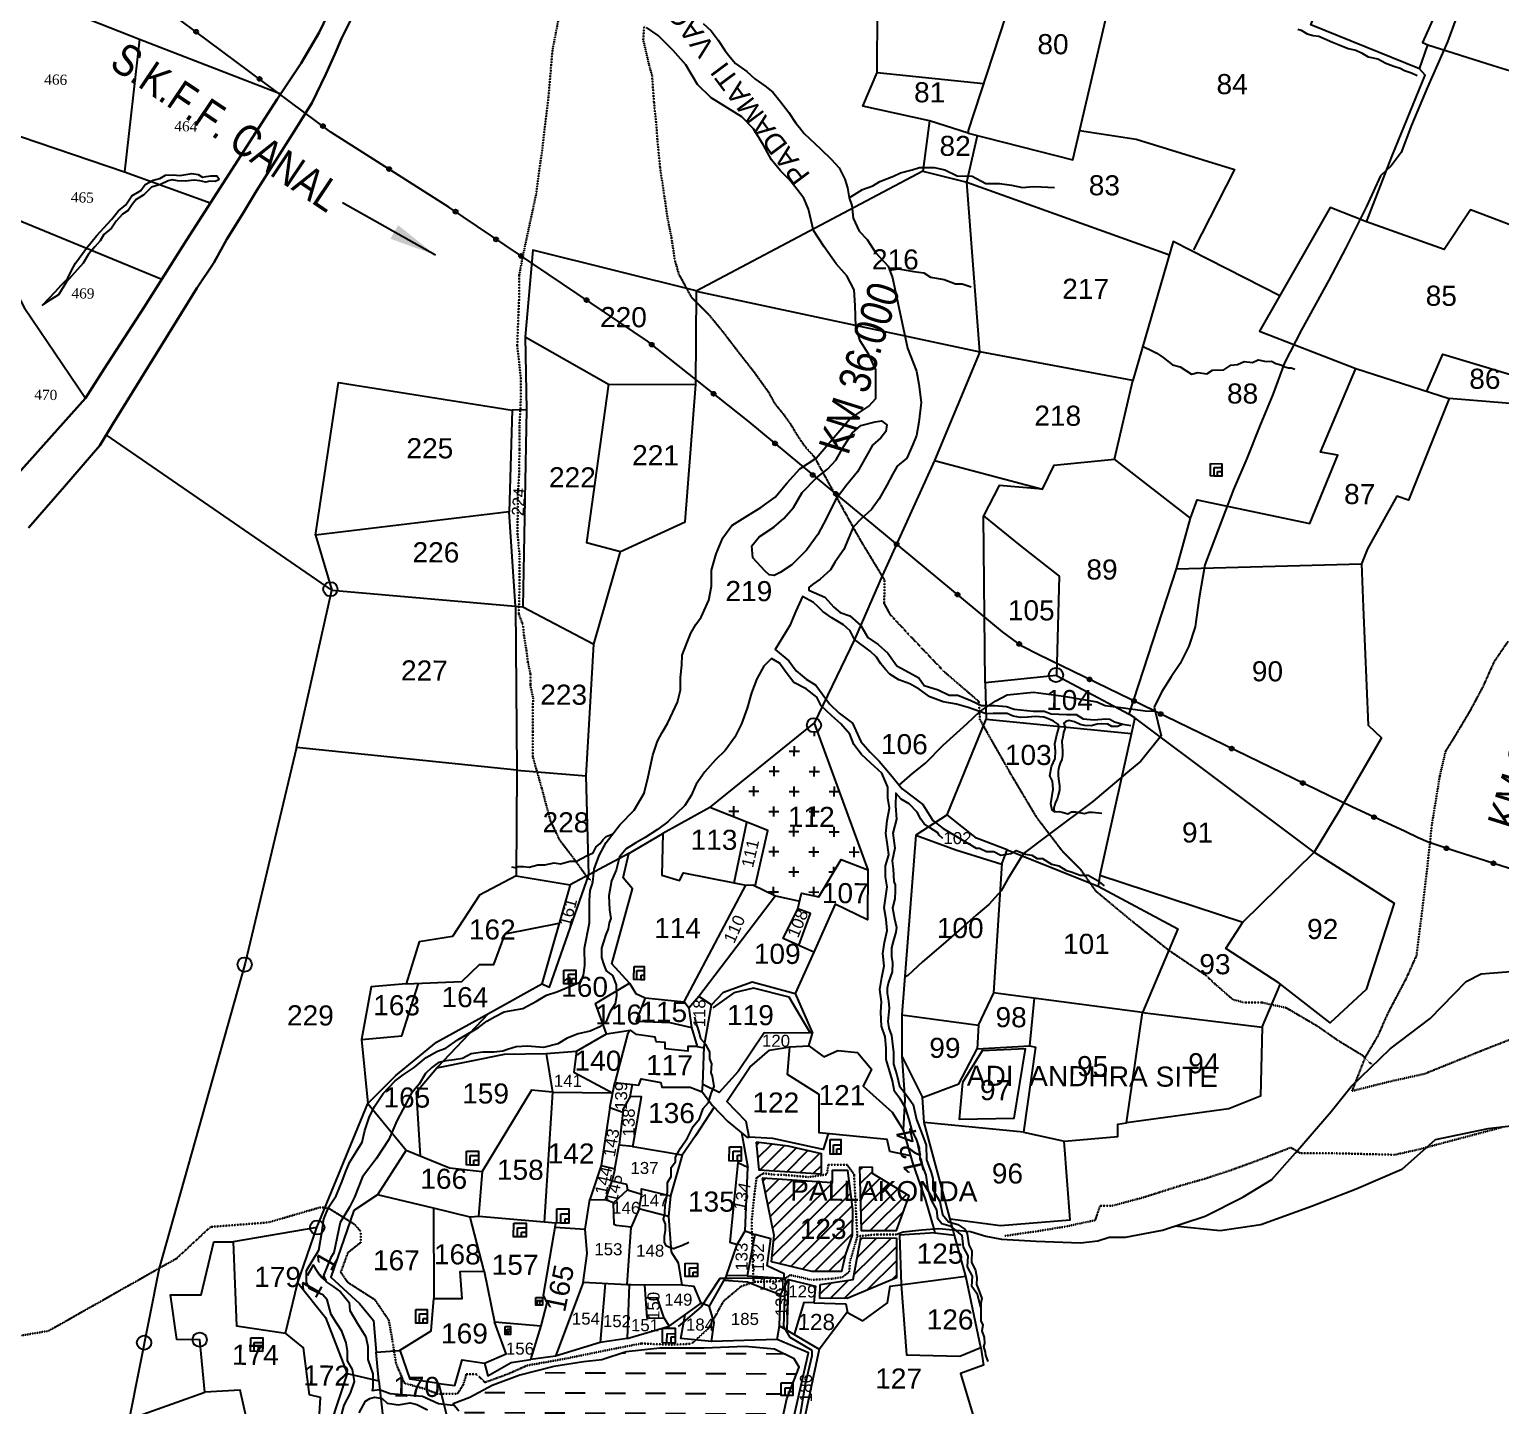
# Model space of a CAD drawing. Header units: inches. Extents: x 304037 to 460575, y 1453943 to 1639883.
# Drawn here: x 336869 to 338731, y 1595511 to 1597253 of the extents above; entities that cross this region are included whole.
import ezdxf

# ---------------------------------------------------------------- set-up
doc = ezdxf.new("R2010")
doc.units = ezdxf.units.IN
doc.header["$MEASUREMENT"] = 0
doc.header["$PDMODE"] = 33
doc.header["$PDSIZE"] = 5
for name, pattern in [('ACAD_ISO02W100', [15, 12, -3]), ('ACAD_ISO07W100', [3, 0, -3]), ('BORDER', [1.75, 0.5, -0.25, 0.5, -0.25, 0, -0.25])]:
    doc.linetypes.add(name, pattern=pattern)
for name, color, linetype in [('cahnige', 6, 'Continuous'), ('CARTTRACK', 30, 'ACAD_ISO02W100'), ('NALA', 4, 'Continuous'), ('ROUND WELL', 5, 'Continuous'), ('SQUAREWELL', 5, 'Continuous'), ('SURVEY_BND', 7, 'Continuous'), ('SURVEY_NO', 7, 'Continuous'), ('TITLEBLOCK', 7, 'Continuous'), ('VILLAGE_AREA', 1, 'Continuous'), ('WATER_BODY', 4, 'Continuous'), ('zz', 7, 'Continuous')]:
    doc.layers.add(name, color=color, linetype=linetype)
doc.layers.add('FOOTPATH', color=150, linetype='ACAD_ISO07W100', lineweight=30)
doc.layers.add('VILL_BOUNDARY', color=6, linetype='BORDER', lineweight=30)
doc.styles.add('ARIALN', font='ARIALN.TTF')
doc.styles.get("Standard").update_dxf_attribs({"font": 'arial.ttf'})
doc.dimstyles.get("Standard").update_dxf_attribs({"dimtxt": 0.18, "dimasz": 0.18, "dimexe": 0.18, "dimexo": 0.0625, "dimgap": 0.09, "dimtad": 0, "dimtih": 1, "dimtoh": 1, "dimdec": 4, "dimzin": 0, "dimdsep": 46, "dimtxsty": 'Standard', "dimcen": 0.09, "dimadec": 0, "dimazin": 0, "dimtfac": 1, "dimtdec": 4, "dimtofl": 0, "dimtmove": 0, "dimatfit": 3, "dimfxl": 0, "dimtolj": 1, "dimtzin": 0, "dimarcsym": 0})
pattern_1 = [(225, (-518.8271, -187.884), (0.8838835, -0.8838835), [])]

# ---------------------------------------------------------------- blocks, each defined once
blk = doc.blocks.new('PALLAKONDA')
at = {"layer": 'SURVEY_NO', "linetype": 'ByBlock'}
h = blk.add_hatch(dxfattribs=at)
h.set_pattern_fill('CROSS', color=256, scale=10, style=0)
h.set_pattern_definition([(0, (-518.827, -187.884), (2.5, 2.5), [1.25, -3.75]), (90, (-518.202, -188.509), (-2.5, 2.5), [1.25, -3.75])])
h.paths.add_polyline_path([(61.9, 62.01, -0.408533), (60.7, 62.36), (48.57, 52.48), (55.81, 49.67), (54.27, 42.74), (56.79, 41.54), (59.82, 40.91), (60.03, 41.9), (62.2, 41.43), (64.96, 46.09), (68.26, 44.84)])
at = {"layer": 'VILLAGE_AREA'}
h = blk.add_hatch(dxfattribs=at)
h.set_pattern_fill('ANSI31', color=256, scale=10, angle=180, style=0)
h.set_pattern_definition(pattern_1)
h.paths.add_polyline_path([(62.68, 6.99), (62.68, 9.48), (58.54, 10.42), (54.55, 10.89), (54.9, 7.43)])
h = blk.add_hatch(dxfattribs=at)
h.set_pattern_fill('ANSI31', color=256, scale=10, angle=180, style=0)
h.set_pattern_definition(pattern_1)
h.paths.add_polyline_path([(67.68, -0.02), (72.08, -0.02), (73.62, 4.32), (69.05, 7.04), (69.05, 7.79), (67.42, 7.82)])
h.paths.add_polyline_path([(58.49, 3.28), (72.27, 3.28), (72.27, 5.28), (58.49, 5.28)], flags=9)
h = blk.add_hatch(dxfattribs=at)
h.set_pattern_fill('ANSI31', color=256, scale=10, angle=180, style=0)
h.set_pattern_definition(pattern_1)
h.paths.add_polyline_path([(56.81, -0.68), (56.49, -3.96), (61.51, -5.12), (65.06, -5.12), (66.61, -0.63), (66.61, 2.57), (66.19, 5.76), (55.32, 6.4)])
h.paths.add_polyline_path([(58.18, 2.95), (84.68, 2.95), (84.68, 6.78), (58.18, 6.78)], flags=9)
h.paths.add_polyline_path([(59.4, -1.79), (66.2, -1.79), (66.2, 2.02), (59.4, 2.02)], flags=24)
h.paths.add_polyline_path([(53.52, 1.8), (54.36, 5.8), (52.13, 6.27), (51.28, 2.27)], flags=9)
h = blk.add_hatch(dxfattribs=at)
h.set_pattern_fill('ANSI31', color=256, scale=10, angle=180, style=0)
h.set_pattern_definition(pattern_1)
h.paths.add_polyline_path([(66.71, -6.12), (62.59, -6.8), (62.58, -8.5), (65.98, -8.5), (72.1, -5.89), (72.05, -0.96), (67.62, -0.96)])
at = {"layer": 'WATER_BODY'}
h = blk.add_hatch(dxfattribs=at)
h.set_pattern_fill('DASH', color=256, scale=20, angle=180, style=0)
h.set_pattern_definition([(180, (-518.827, -187.884), (-2.5, -2.5), [2.5, -2.5])])
h.paths.add_polyline_path([(39.37, -37.32), (40.82, -40.26), (42.81, -42.51), (44.56, -44.49), (46.32, -46.22), (48.27, -47.76), (50.5, -48.74), (50.89, -48.74), (52.25, -46.44), (52.6, -45.04), (53.19, -43.96), (53.98, -42.44), (55.44, -40.11), (56.6, -38.11), (56.94, -35.89), (57.47, -34.48), (58, -32.6), (57.91, -30.15), (57.37, -26.3), (58.31, -22.02), (58.31, -20.61), (57.83, -20.61), (57.83, -19.03), (59.3, -19.03), (60.06, -17.07), (59.42, -16.06), (56.94, -14.87), (53.33, -14.53), (48.2, -14.76), (42.7, -14.78), (38.52, -15.26), (35.47, -16.3), (33.22, -16.56), (29.51, -17.15), (25.28, -18.23), (21.86, -19.55), (17.22, -22.08), (17.71, -22.7), (20.27, -23.6), (23.26, -24.4), (23.26, -26.69), (23.32, -27.21), (23.09, -27.98), (22.29, -29.39), (22.28, -29.84), (22.43, -30.35), (22.47, -30.37), (25.8, -28.74), (27.96, -27.99), (30.38, -27.54), (31.61, -28.88), (33.64, -30.82), (34.53, -31.64), (36.25, -33.06), (38.41, -36.07)])
at = {"layer": 'CARTTRACK'}
for points in [[(141.99, 154.05), (139.86, 148.18), (137.41, 142.53), (135.44, 137.82), (134.18, 134.38), (132.94, 132.75), (131.62, 131.48), (129.9, 127.66), (127.34, 122.5), (125.24, 118.48), (121.87, 112.27), (119.8, 108.16), (118.37, 104.22), (116.75, 100.3), (115.16, 96.25), (113.55, 92.39), (111.57, 87.14), (110.02, 82.98), (109.31, 78.86), (108.83, 75.26), (108.06, 72.86), (106.99, 70.68), (105.91, 69.03), (104.68, 67.12), (103.81, 65.26), (104.68, 61.67), (102.16, 58.51), (100.51, 57.13), (96.23, 53.49), (90.83, 49.4), (87.62, 46.97), (85.68, 43.8), (84.88, 42.32), (83.35, 40.61), (81.77, 39.25), (80.28, 37.91), (77.71, 35.63), (75.12, 33.42), (73.31, 31.73), (72.92, 31.51)], [(72, -0.51), (72.9, -0.16), (75.22, 0.1), (77.33, 0.25), (81.27, -0.09), (83.18, -0.65), (85.14, -1.05), (89.43, -1.26), (94.98, -1.43), (97.12, -1.19), (98.53, -0.72), (100.54, -0.72), (105.17, 0.18), (110.47, 1.96), (115.14, 4.36), (118.71, 6.55), (121.66, 9.89), (126.07, 15.07), (128.54, 18.17), (133.36, 22.9), (138.31, 26.69), (142.78, 31.32), (144.64, 32.28), (149.37, 32.69)], [(72.12, 55.39), (73.78, 56.83), (75.39, 58.14), (77.57, 60.39), (80.54, 63.12), (82.13, 64.58), (84.1, 65.95), (85.49, 66.68), (88.79, 67.02), (92.52, 66.57), (96.64, 65.87), (97.7, 65.41), (99.99, 65.14), (102.69, 64.79), (103.94, 64.73)], [(175.28, 38.57), (176.51, 33.83), (177.68, 28.25), (178.54, 23.93), (174.7, 21.85), (170.06, 19.66), (164.63, 17.04), (158.41, 14.65), (152.25, 13.78), (145.57, 12.99), (139.02, 11.58), (134.89, 7.9), (129.23, 5.41), (123.66, 3.24), (117.37, 0.91), (112.34, 0.14), (106.64, 0.68)], [(60.13, -23.72), (60.84, -19.16), (61.65, -15.62), (61.65, -14.98), (58.9, -13.39), (58.11, -12.02), (58.29, -6), (51.63, -6.08), (50.13, -6.08), (47.83, -9.62), (44.98, -12.1)]]:
    blk.add_lwpolyline(points, dxfattribs=at)
at = {"layer": 'FOOTPATH', "ltscale": 0.0003}
for points in [[(150.95, 25.16), (145.35, 22.96), (137.66, 19.8), (133.37, 18.83), (128.65, 17.62), (130.24, 21.76), (131.84, 24.51), (133.08, 27.36), (135.3, 31.62), (136.6, 34.55), (137.1, 38.82), (137.79, 44.75), (138.42, 50.83), (139.37, 56.86), (140.08, 59.95), (141.15, 61.68), (143.04, 64.88), (144.7, 68.01), (146.07, 71.13), (147.81, 73.69)], [(29.6, 152.19), (28.54, 146.59), (28.08, 140.88), (27.34, 134.36), (26.57, 128.58), (24.95, 120.81), (24.54, 118.58), (24.54, 115.71), (24.34, 109.87), (24.81, 105.77), (24.81, 103.02), (24.67, 99.87), (24.67, 97.01), (24.67, 94.14), (24.5, 91.04), (24.5, 86.4), (24.77, 83.55), (24.77, 79.6), (24.69, 76.46), (25.21, 75.11), (25.37, 73.68), (25.66, 71.97), (25.85, 70.48), (26.18, 69.01), (26.18, 67.64), (26.52, 66.01), (26.52, 64.85), (26.52, 61.76), (26.52, 58.73), (27.67, 54.77), (28.77, 50.72), (29.91, 48.36), (31.6, 46.18), (33.28, 43.86), (34.06, 43.07)], [(131.04, 20.96), (129.95, 22.04), (126.92, 23.86), (124.34, 25.64), (120.42, 27.92), (117.39, 28.57), (115.16, 28.57), (113.79, 28.91), (111.55, 30.83), (110.37, 31.93), (105.79, 34.99), (101.1, 38.67), (96.64, 42.34), (94.74, 45.01), (92.42, 47.33), (89.24, 51.46), (85.91, 56.99), (82.13, 63.58), (81.99, 65.84), (77.65, 69.53), (73.24, 74.12), (70.91, 76.59), (70.16, 77.96), (70.16, 80.93), (67.24, 85.69), (66.24, 87.45), (61.49, 95.95), (61.32, 96.22), (60.22, 97.43), (59.32, 98.71), (58.42, 100.2), (57.49, 101.48), (56.43, 102.76), (55.68, 104.13), (53.76, 106.77), (51.87, 109.15), (49.89, 111.72), (48.18, 113.78), (45.98, 115.95), (45.15, 117.47), (44.41, 118.81), (43.89, 120.55), (43.46, 123.37), (43.01, 125.5), (42.52, 128.69), (42, 132.08), (41.65, 135.5), (41.51, 137.38), (41.2, 140.22), (40.95, 143.49), (40.54, 144.95), (39.83, 147.93), (39.93, 149.71)], [(147.44, 13.23), (136.71, 10.32), (133.95, 9.71), (126.51, 9.86), (122.24, 9.86), (121.06, 10.55), (117.06, 8.96), (113.67, 7.71), (110.39, 6.61), (107.34, 5.73), (102.79, 4.26), (98.79, 3.17), (97.37, 3.17), (96.77, 1.38), (95.35, 1.08), (93.16, 0.59), (89.42, -0.04), (85.53, -0.62)], [(67.19, -0.76), (66.75, 6.94), (65.89, 8.11), (63.54, 8.11), (63.36, 6.91), (61.07, 6.58), (58.08, 6.83), (57.01, 6.83), (55.48, 7.02), (54.64, 6.47), (54.36, 4.38), (54.04, 1.05), (54.3, -6.51)], [(-45.04, -15.04), (-33.36, -13.03), (-17.47, -3.93), (-13.27, 0.01), (-6.08, 0.6), (0.37, 2.51), (1.38, 2.42), (4.65, 0.41), (5.42, -0.48), (5.42, -1.83), (3.84, -3.11), (2.96, -5.55), (3.81, -6.79), (5.02, -7.56), (7.23, -8.96), (8.97, -11.5), (9.49, -14.39), (9.88, -16.85), (10.94, -19.31), (13.62, -20.05), (15.04, -20.61), (17.54, -20.61), (18.27, -19.46), (18.64, -18.16), (19.91, -18.16), (20.97, -19.16), (23.73, -18.14), (26.22, -17.03), (30.87, -16.18), (36.43, -15.02), (40.41, -14.23), (44.16, -14.37), (46.64, -14.23), (48.72, -12.33), (50.59, -8.91), (52.78, -7.06), (54.41, -6.51), (57.71, -6.39), (58.87, -5.62), (61.55, -6.21), (64.17, -6.05), (65.35, -5.86), (66.21, -5.19), (66.3, -3.89), (66.87, -1.94), (67.19, -0.76), (69.7, -0.51), (72, -0.51), (72, -0.51)]]:
    blk.add_lwpolyline(points, dxfattribs=at)
at = {"layer": 'NALA'}
for points in [[(47.26, 150.02), (48.27, 149.1), (49.16, 147.94), (50.04, 146.62), (50.67, 145.83), (51.33, 145.06), (52.74, 144.09), (53.75, 143.16), (54.96, 142.31), (55.99, 141.51), (56.85, 140.46), (57.99, 138.99), (58.87, 137.68), (59.33, 137.13), (59.91, 136.39), (61.94, 134.5), (63.27, 133.2), (64.27, 132.13), (64.98, 130.75), (65.32, 129.67), (65.53, 128.42), (65.87, 127.46), (66.07, 125.9), (66.81, 124.28), (67.82, 123.23), (68.84, 121.62), (70.45, 119.93), (70.99, 118.49), (72.91, 109.74), (74.03, 106.89), (74.33, 105.28), (74.62, 103), (74.35, 100.56), (74.08, 98.9), (73.61, 97.76), (72.87, 96.09), (71.68, 95.09), (71.09, 94.01), (70.39, 92.69), (69.45, 90.98), (68.53, 89.66), (67.23, 88.49), (66.24, 87.45), (65.64, 85.95), (65.08, 84.67), (64.04, 83.13), (63.44, 82.14), (62.16, 80.95), (61.23, 80.3), (60.78, 79.91), (60.78, 79.58), (62.76, 78.71), (63.88, 77.47), (64.69, 76.82), (65.86, 76.41), (67.26, 75.23), (68.12, 73.74), (69.43, 72.88), (70.61, 71.82), (71.74, 70.21), (73.3, 69.4), (74.5, 68.76), (75.19, 67.81), (76.92, 67.25), (78.28, 66.61), (79.37, 66.61), (80.98, 65.97), (82.31, 65.36), (83.94, 65.36), (85.44, 65.25), (86.37, 64.91), (88.74, 64.67), (90.11, 64.67), (91, 64.36), (92.88, 64.27), (94.08, 64.27), (94.99, 63.77), (96.35, 63.62), (97.73, 63.77), (98.27, 63.72), (98.88, 63.4), (99.62, 63.21), (99.92, 63.11), (100.89, 62.94)], [(3.04, -23.63), (3.46, -22.08), (4.26, -20.59), (4.75, -19.15), (4.49, -17.66), (3.84, -16.57), (3.83, -15.34), (3.67, -14.33), (3.14, -12.87), (2.48, -11.94), (1.79, -10.8), (1.58, -10.07), (1.3, -8.99), (0.73, -8.38), (-0.12, -8.02), (-0.9, -7.64), (-1.3, -6.86), (-1.3, -5.82), (-1.3, -5.35), (0.21, -2.81), (0.59, -0.67), (0.82, 1.07), (1.43, 2.56), (2.35, 3.97), (3.08, 5.76), (3.47, 6.91), (3.96, 8.09), (4.81, 9.44), (5.54, 10.66), (5.86, 12.1), (6.4, 13.7), (7.07, 15.09), (8.12, 16.72), (9.62, 18.29), (10.61, 19.05), (11.97, 19.97), (13.43, 21.22), (14.84, 22), (15.91, 22.41), (17.43, 23.48), (19.1, 24.46), (19.92, 24.98), (20.96, 25.78), (22.02, 26.35), (23.13, 26.94), (24.05, 27.1), (25.46, 27.37), (27.14, 28.3), (28.4, 29.04), (29.65, 29.47), (32.65, 30.73), (32.98, 31.55), (33.11, 32.75), (33.06, 34.93), (33.67, 38.08), (33.68, 40.84), (33.75, 42.1), (34.06, 43.07), (34.23, 44.74), (34.85, 46.47), (35.72, 48.08), (37.38, 50.26), (39.18, 52.13), (40.4, 54.24), (40.9, 56.25), (41.45, 58.95), (42.05, 60.71), (42.61, 61.81), (43.27, 62.92), (43.92, 64.32), (44.5, 65.56), (44.87, 67.06), (44.87, 68.66), (45.03, 70.18), (45.03, 71.43), (45.63, 72.94), (46.13, 74.18), (46.71, 75.24), (47.38, 76.16), (48.33, 78.28), (48.66, 80.03), (48.66, 82.02), (49.21, 84.04), (50.04, 86.05), (51.15, 87.59), (53.12, 88.86), (54.76, 89.85), (56.51, 91.14), (58.02, 92.92), (59.58, 94.67), (61.6, 96.02), (65.74, 100.93), (68.13, 102.52), (68.97, 103.47), (68.97, 107.05), (68.08, 108.93), (67.01, 110.64), (66.43, 112.43), (66.36, 115.05), (66.21, 116.97), (65.3, 118.73), (63.98, 120.2), (62.47, 122.29), (61.11, 124.35), (60.47, 127), (59.92, 128.35), (59.07, 129.44), (58.16, 130.57), (57, 131.72), (55.85, 133.11), (54.87, 134.92), (53.6, 136.93), (52.12, 138.45), (48.31, 140.78), (46.62, 142.42), (45.14, 144.86), (43.56, 146.66), (41.7, 148.49), (40.24, 149.47)], [(121.23, 149.66), (121.66, 149.57), (122.42, 149.11), (123.16, 148.89), (123.85, 148.83), (124.53, 148.54), (125.59, 148.08), (126.42, 147.75), (127.54, 147.31), (128.47, 147.1), (129.18, 146.76), (130, 146.3), (131.22, 146.05), (132.2, 145.5), (133.2, 145.15), (133.99, 144.91), (134.54, 144.59), (135.41, 144.32), (136.12, 143.98)], [(65.53, 128.42), (67.2, 129.48), (68.48, 129.94), (69.35, 130.46), (71.05, 131.15), (71.9, 131.58), (73.37, 131.96), (74.27, 132.25), (76.1, 132.25), (77.42, 131.97), (78.96, 131.21), (80.81, 131.21), (82.53, 130.3), (84.23, 130.3), (85.72, 130.09), (87.11, 129.81), (88.44, 129.93), (89.43, 129.91), (91.07, 129.83)], [(70.64, 119.43), (71.74, 119.61), (73.62, 119.3), (74.88, 119.15), (75.71, 118.6), (77.41, 118.31), (78.82, 117.79), (79.63, 117.79), (80.79, 117.42)], [(102.27, 110.07), (103.25, 109.61), (103.9, 109.28), (104.7, 108.74), (105.85, 107.84), (106.84, 107.61), (108.22, 106.7), (109.02, 106.89), (110.13, 106.76), (110.84, 107.2), (112.27, 107.25), (113.12, 107.82), (113.93, 107.91), (114.77, 108.31), (115.8, 108.18), (116.51, 108.54), (117.51, 108.32), (118.16, 108.36), (118.72, 108.06), (119.34, 107.92), (119.86, 107.67), (120.3, 107.53), (120.63, 107.53), (121.07, 107.4)], [(53.76, 83.59), (53.63, 85.05), (54.56, 86.2), (56.37, 87.39), (57.6, 88.48), (58.8, 89.85), (59.88, 91.75), (61.68, 93.63), (63, 94.66), (64.09, 95.84), (65.04, 97.52), (66.12, 99.2), (67.14, 100.11), (68.9, 100.57), (69.7, 100.72), (70.36, 100.21), (70.23, 99.37), (69.61, 98.57), (68.59, 97.65), (67.82, 96.25), (66.76, 94.33), (65.43, 92.7), (64.04, 90.83), (62.91, 88.56), (61.87, 86.53), (60.45, 84.58), (58.64, 82.71), (57.17, 81.79), (56.43, 81.38), (55.82, 81.49), (55.31, 81.92), (53.76, 83.59)], [(91.5, 52.16), (91.15, 52.35), (91.01, 53.14), (91.27, 54.97), (91.21, 55.96), (90.87, 56.63), (91.07, 57.81), (91.53, 58.82), (91.53, 59.71), (91.45, 60.64), (91.69, 61.74), (91.96, 62.56), (91.89, 63.05), (91.29, 63.45), (90.65, 63.73), (90.07, 63.92), (89.01, 64.02), (88.07, 63.94), (87.17, 63.88), (86.26, 64.03), (85.5, 64.35), (84.65, 64.38), (83.79, 64.36), (82.89, 64.33), (80.64, 65.07), (79.19, 65.5), (77.56, 65.76), (75.87, 66.39), (74.54, 67.36), (73.38, 68.01), (72, 68.5), (70.88, 69.19), (70.38, 69.72), (69.78, 70.49), (69.23, 71.31), (68.43, 72.05), (66.46, 73.49), (65.92, 74.54), (65.1, 75.28), (63.64, 76.16), (62.53, 76.96), (61.9, 77.57), (61.34, 78.07), (59.98, 78.8), (59.18, 76.98), (58.41, 75.17), (56.63, 72.18), (58.31, 70.8), (59.25, 69.54), (60.47, 68.51), (61.71, 67.79), (63.39, 65.48), (64.62, 64.29), (66.29, 63.05), (67.31, 60.81), (68.5, 59.46), (69.6, 58.36), (71.05, 56.72), (72.5, 54.92), (75.08, 53.01), (76.32, 51.01), (77.63, 50.03), (81.73, 47.58), (82.14, 47.58), (83.03, 47.2), (83.95, 47.2), (84.8, 46.73), (86.06, 46.95), (86.7, 47.33), (87.9, 46.86), (88.68, 46.78), (89.33, 46.35), (89.99, 46.35), (91.13, 45.65), (92.03, 45.45), (92.91, 44.93), (93.7, 44.69), (94.7, 44.29), (95.68, 44.29), (96.86, 43.64), (97.69, 43)], [(82.6, -9.56), (82.17, -7.94), (81.45, -6.95), (81.56, -5.66), (80.9, -4.5), (81, -3.14), (80.42, -2.05), (80.22, -0.59), (78.85, 0.5), (77.71, 0.84), (77.18, 1.48), (77.06, 2.57), (76.34, 3.86), (75.98, 5.12), (75.71, 6.87), (74.95, 8.92), (74.88, 10.25), (74.49, 11.36), (73.94, 12.4), (73.56, 13.78), (73.09, 15.26), (72.44, 16.35), (71.74, 17.27), (71.46, 18.62), (71.07, 20), (70.66, 21.26), (70.66, 22.67), (70.52, 24.05), (70.06, 25.41), (69.97, 27.12), (70.07, 28.43), (69.84, 29.96), (70.07, 31.46), (70.38, 32.89), (70.21, 34.45), (70.38, 35.81), (70.7, 37.28), (70.6, 38.66), (70.34, 40.12), (70.53, 41.59), (70.71, 42.72), (70.48, 43.98), (70.48, 45.33), (70.87, 46.72), (70.71, 47.95), (70.48, 49.37), (70.63, 50.99), (70.94, 52.52), (70.72, 53.81), (70.72, 55.11), (69.94, 56.86), (68.57, 58.11), (67.4, 59.17), (66.47, 60.4), (65.96, 61.71), (64.82, 62.96), (63.7, 63.99), (62.39, 65.22), (61.82, 66.27), (60.49, 67.3), (58.94, 68.1), (58.01, 69.32), (57.16, 70.47), (56.17, 71.08), (55.23, 70.09), (54.33, 68.54), (53.7, 66.8), (53.17, 64.89), (52.47, 62.92), (51.63, 61.24), (50.45, 59.58), (49.25, 58.43), (47.95, 56.94), (46.85, 55.4), (46.26, 53.99), (45.47, 52.72), (43.37, 50.7), (42.1, 49.74), (40.54, 48.73), (39.4, 48.05), (38.22, 47.3), (37.36, 46.31), (36.98, 44.64), (36.38, 43.3), (36.07, 41.42), (36.18, 39.71), (36.33, 38.63), (36.13, 38.1), (36, 37.33), (35.74, 36.62), (35.44, 35.73), (35.2, 34.91), (35.2, 33.77), (35.51, 32.84), (35.78, 32.12), (36.57, 31.55), (37.02, 30.38), (37.1, 29.05), (36.91, 27.99), (36.25, 26.98), (35.82, 25.82), (35.13, 25.16), (33.83, 24.58), (32.36, 24.27), (30.96, 23.71), (29.84, 22.98), (28.05, 22.54), (26.05, 22.67), (24.65, 22.61), (23.58, 22.27), (23, 22.05), (21.86, 21.91), (20.48, 21.91), (19.04, 21.68), (17.99, 21.13), (16.92, 20.93), (15.94, 20.81), (14.98, 20.61), (14.18, 19.97), (13.39, 19.23), (12.58, 17.89), (11.63, 16.76), (9.83, 13.32), (8.86, 11.01), (7.3, 8.56), (5.6, 6.33), (4.61, 3.79), (3.99, 2.57), (2.85, 0.62), (2.07, -3.12), (1.7, -3.74), (0.81, -5.96), (1.14, -6.75), (2.03, -7.31), (2.92, -7.98), (4.01, -9.31), (4.11, -10.3), (5.06, -11.92), (6.12, -13.59), (6.36, -14.78), (6.36, -16.4), (7, -18.16), (7, -19.91), (6.94, -20.23), (7.85, -20.12), (9.16, -20.59), (13.2, -20.92), (15.18, -21.84), (17.03, -22.01)], [(99.92, 63.11), (99.28, 62.82), (98.55, 62.82), (98.04, 63.12), (97.29, 63.15), (96.71, 63.09), (95.95, 62.9), (95.12, 62.91), (94.6, 63.06), (93.9, 63.38), (93.23, 63.52), (92.83, 63.42), (92.56, 63.21), (92.72, 62.63), (92.53, 62.02), (92.44, 61.47), (92.31, 60.94), (92.36, 60.29), (92.42, 59.8), (92.42, 59.17), (92.33, 58.66), (92.15, 58.23), (92, 57.84), (91.92, 57.48), (91.89, 57.21), (91.9, 56.73), (91.93, 56.28), (92.05, 55.42), (92.05, 54.88), (91.9, 54.23), (91.78, 53.76), (91.57, 53.35), (91.45, 52.94), (91.36, 52.61), (91.36, 52.41), (91.5, 52.16), (92.04, 52.21), (92.42, 52.12), (93.12, 51.93), (93.58, 52.17), (94.06, 52.19), (94.5, 52.1), (95.18, 51.98), (95.72, 52.14), (96.17, 52.14), (97.36, 52.04)], [(77.58, 48.76), (77.14, 49.18), (76.98, 49.5), (76.05, 50.06), (75.24, 50.59), (74.82, 51.18), (74.39, 52.02), (73.37, 53.07), (72.38, 53.65), (71.71, 54.37), (71.67, 52.81), (71.82, 51.16), (71.37, 49.41), (71.63, 47.56), (71.3, 45.96), (71.41, 44.96), (71.5, 43.41), (71.67, 43), (71.67, 42.23), (71.67, 41.24), (71.35, 40.12), (71.64, 38.76), (71.86, 37.69), (71.78, 37.09), (71.47, 35.94), (71.28, 35.15), (71.29, 34.05), (71.41, 33.3), (71.38, 32.16), (71.14, 31.45), (70.91, 30.88), (70.75, 30.12), (70.75, 29.5), (70.92, 28.52), (71.02, 27.64), (70.87, 25.99), (70.99, 25.17), (71.31, 24.25), (71.6, 22.11), (71.6, 20.68), (72.03, 19.34), (72.33, 17.93), (73.22, 16.84), (74.05, 15.68), (74.48, 13.79), (75.24, 11.85), (75.69, 10.62), (75.74, 8.8), (76.36, 7.21), (76.56, 6.47), (76.56, 5.11), (77.43, 3.62), (77.77, 2.02), (78.54, 1.11), (79.71, 0.78), (80.56, 0.2), (80.84, -0.37), (81.05, -1.74), (81.43, -2.52), (81.43, -3.89), (81.9, -4.93), (82.07, -5.85), (82.04, -6.7), (82.4, -7.52), (82.72, -8.42), (82.61, -8.99), (82.59, -11.22), (82.85, -11.74), (82.76, -12.43), (83.02, -13.27), (83.06, -14.02), (82.95, -14.41), (83.17, -15.08), (83.23, -15.45), (83.51, -16.26)], [(23.95, 44.99), (24.37, 44.92), (24.77, 45.02), (25.43, 45.02), (26.14, 44.95), (27.24, 45.25), (28.09, 45.25), (29.27, 45.52), (30.04, 45.38), (31.26, 45.75), (32.02, 45.75), (33.34, 46.45), (33.65, 46.55), (34.08, 46.78), (34.48, 47.54), (34.96, 47.93), (35.32, 48.46), (35.72, 48.82), (36.55, 49.17)], [(46.24, -1.65), (45.45, -2.03), (44.74, -2.26), (44.37, -2.44), (43.83, -2.25), (43.4, -2.07), (43.22, -1.63), (43.19, -0.91), (43.34, -0.1), (43.34, 0.65), (43.09, 1.27), (43.25, 1.97), (43.25, 3.04), (43.33, 3.21), (43.55, 4.61), (43.55, 5.8), (44, 6.55), (44, 7.7), (44.54, 8.4), (44.54, 8.98), (45.14, 10.08), (46, 11.4), (46.7, 12.81), (47.47, 13.76), (47.94, 15.03), (48.61, 15.79), (48.93, 16.92), (49.31, 17.79), (49.1, 19.05), (48.9, 19.48), (49, 20.59), (48.74, 21.24), (48.74, 22.11), (48.25, 23.01), (47.61, 23.71), (47.42, 24.43), (47.24, 25.12), (47.07, 25.51), (46.86, 26.38)], [(5.32, -23.02), (6.1, -21.58), (6.66, -21.24), (7.23, -21.09), (8.18, -21.23), (8.82, -21.82), (10.23, -21.99), (11.69, -21.75), (12.52, -21.95), (13.84, -22.61)]]:
    blk.add_lwpolyline(points, dxfattribs=at)
at = {"layer": 'ROUND WELL'}
for centre in [(1.25, 79.42), (91.56, 69.18), (61.48, 62.8), (-9.19, 32.67), (0, 0), (-21.46, -14.43), (-14.55, -14.03)]:
    blk.add_circle(centre, 0.888, dxfattribs=at)
at = {"layer": 'SQUAREWELL'}
for points in [[(110.67, 95.58), (112.05, 95.58), (112.05, 94.04), (110.67, 94.04)], [(111.11, 95.1), (112.05, 95.1), (112.05, 94.04), (111.11, 94.04)], [(111.53, 94.61), (112.05, 94.61), (112.05, 94.04), (111.53, 94.04)], [(30.53, 32.17), (32.01, 32.17), (32.01, 30.46), (30.53, 30.46)], [(31.12, 31.66), (32.01, 31.66), (32.01, 30.46), (31.12, 30.46)], [(31.52, 31.12), (32.01, 31.12), (32.01, 30.46), (31.52, 30.46)], [(39.25, 32.66), (40.53, 32.66), (40.53, 31.03), (39.25, 31.03)], [(39.61, 32.18), (40.53, 32.18), (40.53, 31.03), (39.61, 31.03)], [(40.13, 31.6), (40.53, 31.6), (40.53, 31.03), (40.13, 31.03)], [(63.75, 11.27), (65.08, 11.27), (65.08, 9.44), (63.75, 9.44)], [(18.52, 9.58), (20.02, 9.58), (20.02, 7.87), (18.52, 7.87)], [(51.22, 10.28), (52.7, 10.28), (52.7, 8.53), (51.22, 8.53)], [(51.7, 9.74), (52.7, 9.74), (52.7, 8.53), (51.7, 8.53)], [(52.25, 9.25), (52.7, 9.25), (52.7, 8.53), (52.25, 8.53)], [(64.17, 10.6), (65.08, 10.6), (65.08, 9.44), (64.17, 9.44)], [(64.61, 10.09), (65.08, 10.09), (65.08, 9.44), (64.61, 9.44)], [(19, 9.07), (20.02, 9.07), (20.02, 7.87), (19, 7.87)], [(19.45, 8.46), (20.02, 8.46), (20.02, 7.87), (19.45, 7.87)], [(29.81, 2.47), (31.31, 2.47), (31.31, 0.71), (29.81, 0.71)], [(30.29, 1.84), (31.31, 1.84), (31.31, 0.71), (30.29, 0.71)], [(24.44, 0.66), (25.98, 0.66), (25.98, -1.04), (24.44, -1.04)], [(24.92, 0.08), (25.98, 0.08), (25.98, -1.04), (24.92, -1.04)], [(30.85, 1.22), (31.31, 1.22), (31.31, 0.71), (30.85, 0.71)], [(25.4, -0.44), (25.98, -0.44), (25.98, -1.04), (25.4, -1.04)], [(45.79, -4.23), (47.32, -4.23), (47.32, -5.87), (45.79, -5.87)], [(46.34, -4.77), (47.32, -4.77), (47.32, -5.87), (46.34, -5.87)], [(46.8, -5.32), (47.32, -5.32), (47.32, -5.87), (46.8, -5.87)], [(27.24, -8.57), (28.06, -8.57), (28.06, -9.53), (27.24, -9.53)], [(27.39, -8.94), (28.06, -8.94), (28.06, -9.53), (27.39, -9.53)], [(27.75, -9.02), (28.06, -9.02), (28.06, -9.53), (27.75, -9.53)], [(12.31, -10.12), (13.74, -10.12), (13.74, -11.84), (12.31, -11.84)], [(12.78, -10.67), (13.74, -10.67), (13.74, -11.84), (12.78, -11.84)], [(13.25, -11.25), (13.74, -11.25), (13.74, -11.84), (13.25, -11.84)], [(23.46, -12.2), (24.11, -12.2), (24.11, -13.2), (23.46, -13.2)], [(23.69, -12.53), (24.11, -12.53), (24.11, -13.2), (23.69, -13.2)], [(43.02, -12.29), (44.59, -12.29), (44.59, -14.15), (43.02, -14.15)], [(-8.21, -13.75), (-6.71, -13.75), (-6.71, -15.44), (-8.21, -15.44)], [(-7.77, -14.35), (-6.71, -14.35), (-6.71, -15.44), (-7.77, -15.44)], [(23.8, -12.83), (24.11, -12.83), (24.11, -13.2), (23.8, -13.2)], [(43.58, -12.99), (44.59, -12.99), (44.59, -14.15), (43.58, -14.15)], [(44.11, -13.4), (44.59, -13.4), (44.59, -14.15), (44.11, -14.15)], [(-7.25, -14.87), (-6.71, -14.87), (-6.71, -15.44), (-7.25, -15.44)], [(57.83, -19.03), (59.26, -19.03), (59.26, -20.61), (57.83, -20.61)], [(58.31, -19.64), (59.26, -19.64), (59.26, -20.61), (58.31, -20.61)], [(58.78, -20.1), (59.26, -20.1), (59.26, -20.61), (58.78, -20.61)]]:
    blk.add_lwpolyline(points, close=True, dxfattribs=at)
at = {"layer": 'SURVEY_BND'}
for points in [[(68.95, 144.03), (68.95, 152), (59.91, 155.34), (60.84, 171.54)], [(136.41, 144.82), (122.85, 150.24), (130.91, 170.7), (146.53, 163.6)], [(87.94, 160.63), (80.3, 136.87), (80.3, 136.54), (93.33, 133.28), (98.84, 157.28)], [(155.72, 118.15), (157.13, 122.04), (150.94, 124.29), (142.83, 127.29), (139.6, 122.37), (129.92, 125.75), (133.05, 134), (137.1, 144.05), (136.41, 144.82), (137.44, 147.8), (145.59, 145.26), (149.9, 143.97), (152.8, 153.42), (140.74, 157.11), (136.76, 148.1), (137.44, 147.8)], [(149.92, 103.08), (140.32, 103.84), (135.29, 91.14), (133.84, 91.63), (130.25, 85.07), (129.48, 83.19), (129.72, 77.83), (130.43, 63.12), (132.08, 61.56), (126.85, 52.37), (123.8, 47.29), (133.76, 41), (130.34, 30.27), (125.89, 26.1), (119.53, 31), (112.85, 35.27), (114.94, 38.55), (123.8, 47.29)], [(75.49, 138.05), (67.17, 139.85), (68.95, 144.03), (82.19, 142.73)], [(80.3, 136.54), (75.49, 138.05), (74.7, 131.77), (80.18, 130.45)], [(80.18, 130.45), (81.45, 136.25)], [(94.17, 136.92), (101.21, 135.89), (113.47, 132.19), (108.39, 122.17)], [(74.7, 131.77), (46.55, 116.71), (81.87, 109.35)], [(119.17, 116.51), (105.89, 123.18), (100.94, 105.87), (81.87, 109.35), (80.18, 130.45), (105.42, 121.53)], [(129.92, 125.75), (125.37, 127.52), (116.68, 112.1), (128.69, 107.51)], [(46.72, 116.71), (26.22, 121.73), (25.33, 110.95), (35.72, 105.09), (46.59, 105.09), (46.59, 116.64)], [(25.33, 110.95), (25.55, 101.84), (25.18, 77.35), (34.06, 72.74), (37.32, 84.3), (45.32, 88), (46.59, 105.09)], [(81.87, 109.35), (76.31, 95.81), (89.78, 92.29), (91.21, 95.29), (98.71, 96.06), (100.94, 105.87)], [(137.51, 104.73), (139.48, 109.32), (151.66, 105.74)], [(106.49, 82.47), (108.21, 88.79), (109.02, 91.05), (123.04, 88.19), (126.48, 96.71), (124.33, 97.07), (128.69, 107.51), (140.32, 103.84)], [(25.55, 101.84), (23.76, 101.78), (23.43, 89.17), (-0.63, 86.14), (2.14, 105.14), (23.76, 101.78)], [(35.72, 105.09), (33.08, 85.4), (37.32, 84.3)], [(1.42, 79.28), (-26.74, 98.47)], [(76.31, 95.81), (69.86, 81.42), (66.46, 73.49), (61.52, 63.03), (68.26, 44.84), (68.26, 38.61), (64.23, 40.55), (61.61, 34.55), (59.72, 35.38), (61.17, 39.37), (59.61, 39.93), (60.03, 41.9), (62.2, 41.43), (64.96, 46.09), (68.26, 44.84)], [(108.21, 88.79), (98.71, 96.06)], [(89.78, 92.29), (84.38, 92.72), (82.45, 88.95), (87.08, 85.24), (91.89, 81.48), (91.63, 69.14), (100.68, 64.36)], [(24.27, 77.42), (23.43, 89.17)], [(91.63, 69.14), (82.76, 68.17), (82.45, 88.95)], [(-0.63, 86.14), (1.42, 79.28), (25.18, 77.35)], [(123.8, 47.29), (101.4, 63.92), (100.68, 64.36), (106.49, 82.47), (129.48, 83.19)], [(24.55, 57.02), (-2.88, 59.69), (1.42, 79.28)], [(24.27, 77.42), (24.55, 57.02), (33.16, 56.34), (34.06, 72.74)], [(82.76, 68.17), (82.91, 63.65)], [(48.57, 52.48), (61.52, 63.03)], [(78.1, 51.72), (82.91, 63.65), (100.97, 61.95)], [(101.4, 63.92), (97.15, 44.32), (114.94, 38.55)], [(-2.88, 59.69), (-9.14, 32.86), (-19.62, -5.17), (-23.26, -23.94), (-13.89, -20.54), (-14.55, -14.03), (-17.4, -14.03), (-18.19, -8.45), (-14.4, -8.45), (-12.87, -1.84), (-10.43, -1.84), (-9.97, -12.29), (-3.9, -13.18), (-2.4, -6.97), (-0.06, -0.01), (-10.43, -1.84)], [(24.55, 57.02), (24.55, 43.86), (31.25, 42.79)], [(38.54, 46.72), (31.25, 42.79), (27.81, 30.46), (28.75, 30.04), (33.56, 44.04), (33.16, 56.34)], [(54.27, 42.74), (55.81, 49.67), (48.57, 52.48), (42.76, 49.24), (42.66, 44.04), (44.86, 43.38), (45.33, 44.34), (51.67, 43.14), (53.09, 42.86)], [(85.6, 47.41), (81.76, 48.85), (78.1, 51.72), (74.24, 49.18), (79.2, 47.39), (84.96, 45.62)], [(51.67, 43.14), (53.18, 50.69)], [(38.71, 30.6), (36.47, 32.98), (39, 42.32), (37.86, 43.68), (38.54, 46.72), (42.76, 49.24)], [(74.24, 49.18), (72.6, 26.8), (82.13, 25.59), (84.04, 29.59)], [(97.15, 44.32), (96.92, 42.93), (106.89, 37.69), (102.54, 27.27), (84.58, 29.54), (84.04, 29.59), (84.97, 45.74), (85.6, 47.41), (96.92, 42.93)], [(24.55, 43.86), (19.97, 41.43), (16.64, 36.27), (12.49, 35.62), (10.93, 30.35), (17.85, 30.69), (20.02, 32.83), (21.82, 32.84), (23.21, 36.63), (29.91, 38.01)], [(48.92, 27.96), (47.33, 28.97), (46.11, 27.5), (45.5, 28.29), (53.09, 42.86), (53.97, 42.88), (56.79, 41.54), (59.82, 40.91)], [(56.79, 41.54), (47.33, 28.97)], [(59.72, 35.38), (57.78, 36.22), (59.61, 39.93)], [(61.61, 34.55), (59.32, 29.42)], [(5.38, 23.4), (6.23, 15.47), (9.67, 18.95), (14.72, 23.14), (21.16, 26.73), (27.81, 30.46)], [(10.93, 30.35), (6.57, 29.97), (5.38, 23.4), (10.42, 23.9), (12.43, 30.42)], [(35.86, 24.27), (34.47, 28.04), (38.71, 30.6), (39.48, 29.31), (40.65, 28.76), (39.56, 25.86), (43.74, 25.7), (46.44, 25.11)], [(61.03, 22.9), (61.48, 24.48), (55.46, 24.48), (52.29, 19.66), (49.91, 17.03), (47.89, 18.02), (48.02, 22.77), (48.92, 27.96), (50.4, 29.53), (53.94, 30.82), (59.32, 29.42), (61.48, 24.48)], [(61.24, 24.48), (60.37, 25.92), (58.56, 28.96), (54.13, 30.06), (51.7, 29.44), (49.08, 27.56)], [(87.79, 12.29), (92.91, 11.19), (99.52, 11.83), (99.52, 13.33), (100.59, 13.5), (102.54, 27.27), (117.44, 25.5), (119.66, 30.9)], [(40.65, 28.76), (45.5, 28.29)], [(46.11, 27.5), (46.44, 25.11), (47.14, 22.76), (48.01, 22.57)], [(82.13, 25.59), (81.99, 22.63), (88.53, 23.04), (89.1, 28.96)], [(21.16, 26.73), (14.77, 19.94)], [(72.6, 26.8), (72.61, 21.69), (75.23, 16.53)], [(32.13, 22.11), (35.86, 24.27), (38.87, 24.76)], [(47.14, 22.76), (46.01, 22.76), (46.01, 22.17), (43.18, 22.44), (43.18, 23.25), (42.06, 23.29), (41.94, 23.9), (39.61, 24.22), (38.87, 24.76), (38.52, 24.38), (36.92, 18.23), (39.91, 17.91), (40.19, 18.68), (42.64, 18.24), (42.77, 17.68), (46.29, 17.68), (47.81, 17.11), (47.89, 18.02)], [(117.44, 25.5), (117.25, 16.92), (113.32, 15.31), (100.59, 13.5)], [(28.37, 21.77), (32.13, 22.11), (31.84, 19.49), (36.67, 16.92)], [(63.49, 11.98), (62.9, 10.03), (56.61, 11.36), (53.66, 11.52), (53.3, 13.44), (50.89, 15.93), (53.72, 20.21), (56.14, 22.34), (58.67, 22.76)], [(73.76, 9.28), (71.17, 9.81), (70.86, 11.31), (62.37, 12.08), (62.37, 16.87), (58.39, 19.34), (58.67, 22.76), (61.03, 22.9), (62.9, 21.55), (64.65, 22.36), (67.12, 22.11), (68.87, 20.02), (67.81, 17.93), (71.47, 14.69), (72.84, 12.51)], [(88.53, 23.04), (89.24, 22.86), (87.79, 12.29), (75.43, 13.45), (75.23, 16.53), (79.72, 18.26), (81.99, 22.63)], [(12.82, 8.94), (12.25, 16.94), (14.77, 19.94), (23.19, 21.68), (28.37, 21.77), (29.2, 16.97), (26.58, 17.2), (20.5, 7.05)], [(72.61, 21.69), (73.04, 16.29), (72.84, 12.51), (74, 8.43), (75.66, 3.77), (76.72, 0.21), (76.85, -0.29), (79.28, -0.56), (75.43, 13.45)], [(29.2, 16.97), (28.22, 0.81)], [(29.2, 16.97), (36.67, 16.92)], [(37.93, 14.48), (36.32, 15.07), (36.92, 18.23)], [(38.85, 16.51), (37.93, 14.86), (37.93, 14.48), (37.5, 10.49), (39.23, 10.31)], [(49.29, 15.22), (47, 11.65), (45.35, 9.21), (39.22, 10.25), (40.27, 16.46), (38.85, 16.51), (39.13, 17.99)], [(47.81, 17.11), (49.09, 15.42), (51.03, 13.46), (53.4, 11.52), (53.66, 11.52)], [(-0.06, -0.01), (6.23, 15.47), (11, 9.67), (7.5, 4.09), (4.55, 2.12), (1.73, -6.19), (5.3, -9.43), (7.07, -11.55), (7.43, -15.48), (10.33, -15.25), (14.25, -12.79), (14.56, -8.74), (18.06, -8.74), (17.83, -5.39), (20.8, -5.34), (19.02, 1.37), (14.46, 2.49), (14.56, -8.74)], [(36.32, 15.07), (35.3, 7.9), (37, 7.47), (37.5, 10.49)], [(52.74, 12.06), (53.52, 7.73), (52.29, 8.3), (51.35, -1.59), (52.26, -1.86), (53.25, -0.14), (53.52, 7.73)], [(78.72, 1.48), (85, 0.65), (93.67, 1.42), (92.87, 11.2)], [(11, 9.67), (16.43, 7.51), (20.5, 7.05), (20.05, 1.48)], [(45.35, 9.21), (43.94, 4.17)], [(35.3, 7.9), (33.88, 3.66), (35.84, 3.6), (36.66, 5.97), (37.04, 7.45)], [(36.66, 5.97), (38.44, 5.6), (38.56, 4.86), (36.83, 3.25), (35.84, 3.6)], [(14.46, 2.49), (7.5, 4.09)], [(38.58, -6.93), (33.12, -6.67), (33.58, -3.07), (33.32, -0.06), (33.88, 3.66)], [(38.56, 4.86), (40.31, 4.35), (39.99, 2.43), (39.06, 0.23), (37.2, 0.45), (36.95, 0.55), (36.83, 3.25)], [(40.31, 4.35), (40.31, 5.03), (43.94, 4.17), (43.71, 1.59), (40, 2.52)], [(20.8, -5.34), (22.1, -11.62), (27.93, -12.11), (28.66, -9.25), (28.2, -8.29), (29.7, 0.69), (20.08, 1.47), (19.02, 1.37)], [(29.62, 0.2), (33.32, -0.06)], [(43.71, 1.59), (44.06, -2.82), (44.93, -4.17), (45.39, -6.96), (39.07, -6.94), (39.07, -6.94), (38.58, -6.93), (39.06, 0.23)], [(53.25, -0.14), (54.43, -0.6), (53.53, -5.73), (50.96, -5.73), (52.26, -1.86)], [(53.53, -5.73), (58.1, -6.01), (58.1, -5.47), (56, -4.51), (56.45, -1.12), (54.43, -0.6)], [(61.82, -9.05), (65.8, -9.15), (66.03, -10.26), (67.92, -11.27), (70.98, -9.02), (71.3, -6.94), (80.71, -5.65), (79.28, -0.56)], [(76.85, -0.29), (72.45, -0.6), (72.69, -6.75), (73.4, -15.48), (80.04, -15.62), (82.63, -14.53), (80.71, -5.65)], [(-2.38, -6.91), (1.09, -11.21), (3.83, -18.13), (7.76, -19.04), (7.43, -15.48)], [(33.12, -6.67), (29.71, -15.87), (26.65, -16.29), (27.93, -12.11)], [(35.85, -6.8), (35.27, -14.15), (29.71, -15.87)], [(38.83, -6.94), (38.62, -13.6), (35.27, -14.15)], [(38.62, -13.6), (43.86, -12.04), (47.83, -9.18), (46.94, -7.12), (45.39, -6.96)], [(40.73, -6.94), (41.08, -11.05), (43.22, -11.05), (42.38, -8.6), (40.86, -8.55)], [(50.96, -5.73), (48.81, -9.55)], [(57.67, -8.08), (55.29, -7.24), (53.57, -6.55), (50.6, -6.36)], [(57.58, -11.95), (57.67, -8.08), (58.65, -6.18), (62.03, -6.99), (61.82, -9.05), (60.58, -9.05), (59.38, -13)], [(58.1, -6.01), (58.1, -6.01)], [(58.65, -6.18), (58.5, -12.49)], [(49.13, -13.92), (45.32, -13.59), (45.84, -10.61)], [(57.28, -13.65), (49.13, -13.92), (49.44, -11.58), (48.81, -9.55), (47.83, -9.18)], [(62.5, -14.83), (66, -10.13)], [(20.89, -16.77), (23.58, -15.59), (22.1, -11.62)], [(43.22, -11.05), (43.86, -12.04)], [(60.32, -26.1), (58.84, -25.86), (61.2, -15.27), (57.28, -13.65), (57.58, -11.95), (62.5, -14.83), (60.63, -24.02)], [(3.83, -18.13), (1.74, -24.58), (0.33, -24.58), (0.51, -21.13), (-0.87, -20.8), (-1.63, -14.97), (-3.9, -13.18)], [(82.63, -14.53), (82.95, -16.71), (80.1, -17.75), (82.92, -27.01)], [(7.76, -19.04), (8.28, -23.5), (16.48, -24.27), (15.23, -19.35), (11.9, -18.84), (11.64, -18.79), (10.4, -15.2)], [(15.23, -19.35), (17.23, -19.58), (18.13, -16.38), (20.89, -16.77), (21.31, -18.34), (24.2, -16.66), (26.65, -16.29)], [(0.33, -24.58), (-1.46, -23.86), (-5.27, -27.37), (-7.87, -27.28), (-9.49, -20.28), (-13.89, -20.54)]]:
    blk.add_lwpolyline(points, dxfattribs=at)
at = {"layer": 'VILL_BOUNDARY', "linetype": 'ByBlock'}
blk.add_lwpolyline([(3.49, 150.34), (2.27, 147.92), (1.47, 145.96), (0.37, 143.48), (-1.32, 139.97), (-3.49, 136.42), (-5.84, 132.69), (-8.17, 128.93), (-9.92, 126), (-11.84, 122.88), (-13.47, 119.94), (-15.55, 116.8), (-25.94, 99.79), (-27.53, 97.14), (-31.91, 92.03), (-36.35, 86.87)], dxfattribs=at)
at = {"layer": 'VILLAGE_AREA'}
for points in [[(80.2, 18.43), (79.81, 13.89), (86.62, 14.02), (88.01, 22.65), (82.59, 22.39), (80.2, 18.43)], [(54.55, 10.89), (54.9, 7.43), (62.68, 6.99), (62.68, 9.48), (58.54, 10.42), (54.55, 10.89)], [(55.32, 6.4), (56.81, -0.68), (56.49, -3.96), (61.51, -5.12), (65.27, -5.12), (65.75, -3.13), (66.61, -0.63), (66.61, 2.57), (65.96, 7.41), (64.02, 7.41), (64.02, 5.89), (55.32, 6.4)], [(67.42, 7.82), (67.68, -0.02), (72.08, -0.02), (73.62, 4.32), (69.05, 7.04), (69.05, 7.79), (67.42, 7.82)], [(62.59, -6.8), (66.71, -6.12), (67.62, -0.96), (72.05, -0.96), (72.1, -5.89), (65.98, -8.5), (62.58, -8.5), (62.59, -6.8)]]:
    blk.add_lwpolyline(points, dxfattribs=at)
at = {"layer": 'WATER_BODY'}
blk.add_lwpolyline([(57.79, -24.42), (58.53, -21.01), (60.06, -17.07), (59.42, -16.06), (56.94, -14.87), (53.33, -14.53), (48.2, -14.76), (42.7, -14.78), (38.52, -15.26), (35.47, -16.3), (33.22, -16.56), (29.51, -17.15), (25.28, -18.23), (21.86, -19.55), (19.11, -21.05), (17.03, -21.85), (17.71, -22.7)], dxfattribs=at)
at = {"layer": 'SURVEY_NO'}
for s, height, rotation, p in [('PADAMATI  VAGU', 2.5, 126.9863, (60.78, 131.22)), ('224', 1.5, 86.0504, (25.23, 88.6)), ('111', 1.5, 77.1816, (53.98, 44.94)), ('161', 1.5, 75.6091, (31.29, 37.5)), ('110', 1.5, 65.9005, (51.68, 35.49)), ('108', 1.5, 68.0086, (59.63, 36.22)), ('118', 1.5, 90, (48.15, 25.13)), ('139', 1.5, 90, (38.47, 14.82)), ('138', 1.5, 90, (39.43, 11.51)), ('143', 1.5, 80.5316, (36.97, 8.89)), ('124', 2.5, 102.3493, (75.56, 7.27)), ('144', 1.5, 78.0675, (35.95, 4.16)), ('145', 1.5, 78.0675, (37.27, 3.19)), ('134', 1.5, 78.0675, (53.2, 2.26)), ('133', 1.5, 90, (53.56, -5.12)), ('132', 1.5, 90, (55.59, -5.21)), ('171', 2.5, 60.9179, (-0.15, -8.98)), ('165', 2.5, 78.6777, (30.87, -10.5)), ('150', 1.5, 90, (42.63, -11.29)), ('130', 1.5, 90, (58.55, -10.77)), ('186', 1.5, 90, (61.64, -21.43))]:
    blk.add_text(s, height=height, rotation=rotation, dxfattribs=at).set_placement(p)
for s, height, p in [('80', 2.5, (88.86, 146.41)), ('81', 2.5, (73.55, 140.35)), ('84', 2.5, (111.17, 141.55)), ('82', 2.5, (76.75, 133.7)), ('83', 2.5, (95.34, 128.89)), ('216', 2.5, (68.41, 119.54)), ('217', 2.5, (92.1, 115.99)), ('85', 2.5, (137.32, 115.35)), ('220', 2.5, (34.62, 112.19)), ('86', 2.5, (142.79, 105.05)), ('88', 2.5, (112.66, 103.07)), ('218', 2.5, (88.71, 100.2)), ('225', 2.5, (10.62, 95.76)), ('221', 2.5, (38.7, 95.03)), ('222', 2.5, (28.37, 92.23)), ('87', 2.5, (127.29, 90.63)), ('226', 2.5, (11.44, 82.82)), ('89', 2.5, (95.28, 81.09)), ('219', 2.5, (50.39, 78.19)), ('105', 2.5, (85.53, 75.97)), ('227', 2.5, (10.08, 68.11)), ('90', 2.5, (115.92, 68.53)), ('223', 2.5, (27.42, 65.19)), ('104', 2.5, (90.35, 64.83)), ('106', 2.5, (69.83, 59.24)), ('103', 2.5, (85.25, 57.98)), ('228', 2.5, (27.78, 49.31)), ('112', 2.5, (58.29, 50.14)), ('113', 2.5, (46.21, 47.23)), ('102', 1.5, (77.66, 48.09)), ('91', 2.5, (107.33, 48.43)), ('107', 2.5, (62.57, 40.67)), ('162', 2.5, (18.68, 35.93)), ('114', 2.5, (41.73, 36.22)), ('100', 2.5, (76.89, 36.4)), ('92', 2.5, (122.95, 36.5)), ('101', 2.5, (92.6, 34.51)), ('109', 2.5, (54.14, 33.08)), ('93', 2.5, (109.57, 32.06)), ('160', 2.5, (30.2, 28.86)), ('164', 2.5, (15.32, 27.5)), ('229', 2.5, (-3.89, 25.13)), ('163', 2.5, (6.83, 26.45)), ('116', 2.5, (34.45, 25.44)), ('115', 2.5, (40.06, 25.79)), ('119', 2.5, (50.85, 25.44)), ('98', 2.5, (84.25, 25.34)), ('120', 1.5, (55.21, 22.76)), ('99', 2.5, (76.03, 21.48)), ('140', 2.5, (31.91, 19.68)), ('94', 2.5, (108.25, 19.72)), ('117', 2.5, (40.81, 19.16)), ('ADI  ANDHRA SITE', 2.5, (80.72, 18.04)), ('95', 2.5, (94.42, 19.3)), ('141', 1.5, (29.35, 17.65)), ('97', 2.5, (82.36, 16.26)), ('165', 2.5, (8.16, 14.98)), ('159', 2.5, (17.95, 15.53)), ('122', 2.5, (54.06, 14.58)), ('121', 2.5, (62.28, 15.54)), ('136', 2.5, (41.09, 13.21)), ('142', 2.5, (28.62, 8.12)), ('166', 2.5, (12.8, 4.89)), ('158', 2.5, (22.32, 6.06)), ('137', 1.5, (38.93, 6.86)), ('96', 2.5, (83.89, 5.9)), ('PALLAKONDA', 2.5, (58.82, 3.64)), ('147', 1.5, (40.18, 2.83)), ('135', 2.5, (46.1, 2.22)), ('146', 1.5, (36.68, 1.89)), ('123', 2.5, (60.03, -1.11)), ('153', 1.5, (34.49, -3.27)), ('125', 2.5, (74.58, -4.11)), ('167', 2.5, (6.96, -5.28)), ('168', 2.5, (14.53, -4.5)), ('157', 2.5, (21.73, -5.76)), ('148', 1.5, (39.69, -3.42)), ('179', 2.5, (-7.81, -7.42)), ('131', 1.5, (55.01, -7.45)), ('129', 1.5, (58.64, -8.4)), ('149', 1.5, (43.22, -9.5)), ('154', 1.5, (31.73, -11.92)), ('152', 1.5, (35.6, -12.21)), ('185', 1.5, (51.51, -11.86)), ('128', 2, (59.81, -12.44)), ('126', 2.5, (75.87, -12.3)), ('169', 2.5, (15.47, -14.34)), ('151', 1.5, (39.09, -12.7)), ('184', 1.5, (45.93, -12.59)), ('174', 2.5, (-10.53, -17.13)), ('156', 1.5, (23.55, -15.69)), ('172', 2.5, (-1.66, -19.66)), ('127', 2.5, (69.5, -19.68)), ('170', 2.5, (9.54, -21.01))]:
    blk.add_text(s, height=height, dxfattribs=at).set_placement(p)
blk = doc.blocks.new('CHEPINAPI')
at = {"layer": 'NALA', "linetype": 'ByBlock'}
blk.add_lwpolyline([(193.85, -66.47), (195.44, -64.71), (196.14, -63.88), (196.94, -63.06), (197.44, -62.03), (197.91, -61.09), (199.24, -59.17), (200.47, -57.59), (202.33, -55.47), (203.16, -54.4), (204.13, -53.6), (204.83, -52.43), (205.95, -51.72), (206.51, -50.95), (207.48, -50.4), (208.34, -50.16), (209.05, -49.75), (209.99, -49.66), (210.84, -49.72), (212.34, -49.45), (213.17, -49.57), (213.7, -49.87), (214.18, -49.8), (214.75, -49.69), (215.19, -49.68), (215.5, -49.69), (215.66, -49.83), (215.76, -50), (215.71, -50.21), (215.34, -50.39), (214.64, -50.37), (214.13, -50.51), (213.39, -50.36), (212.68, -50.29), (211.55, -50.43), (210.55, -50.44), (209.91, -50.3), (209.4, -50.44), (208.44, -50.93), (207.29, -51.29), (206.36, -52.29), (205.41, -52.89), (204.91, -53.54), (204.43, -54.31), (203.72, -54.75), (202.92, -55.65), (202.35, -56.57), (201.42, -57.38), (200.97, -58.18), (200.31, -58.97), (199.53, -59.89), (198.86, -61.07), (197.83, -62.3), (196.81, -63.46), (195.84, -65.1), (194.76, -65.81), (193.76, -66.5)], dxfattribs=at)
at = {"layer": 'SURVEY_BND'}
for points in [[(192.53, -14.39), (186.47, -25.63), (205.39, -32.62), (223.36, -39.17)], [(186.47, -25.63), (184.1, -43.19), (203.87, -49.44)], [(205.39, -32.62), (203.87, -49.44), (214.89, -53.16)], [(184.1, -43.19), (183.98, -53.24), (208.84, -62.89)], [(183.98, -53.24), (191.56, -66.82), (199.52, -78.11)]]:
    blk.add_lwpolyline(points, dxfattribs=at)
at = {"layer": 'VILL_BOUNDARY', "linetype": 'ByBlock'}
blk.add_lwpolyline([(230.23, -26.52), (228.07, -31.34), (225.87, -35.23), (222.92, -39.87), (211.85, -57.88), (206.68, -66.47), (201.81, -74.35), (199.52, -78.11), (190.9, -88.14), (181.76, -98.18), (173.11, -107.59), (164.82, -116.55), (150.43, -132.26), (141.47, -142.9), (138.14, -147.94), (138.76, -154.74), (124.92, -174), (113.43, -186.34), (106.93, -197.34), (106.12, -199.44), (93.71, -213.8)], dxfattribs=at)
at = {"layer": 'SURVEY_NO', "char_height": 1.282, "width": 2.5, "attachment_point": 1}
for s, insert in [('{\\fTimes New Roman|b0|i0|c0|p18;466}', (193.48, -37.32)), ('{\\fTimes New Roman|b0|i0|c0|p18;464}', (210.03, -42.87)), ('{\\fTimes New Roman|b0|i0|c0|p18;465}', (197.15, -52.12)), ('{\\fTimes New Roman|b0|i0|c0|p18;469}', (197.48, -64.23)), ('{\\fTimes New Roman|b0|i0|c0|p18;470}', (193.05, -77.13))]:
    blk.add_mtext(s, dxfattribs=dict(at, insert=insert))

msp = doc.modelspace()

# ---------------------------------------------------------------- linework, layer by layer
at = {"color": 1}
for p in [(337079.7, 1597250.5), (337079.7, 1597250.5), (337160, 1597190.8), (337160, 1597190.8), (337240.2, 1597131), (337240.2, 1597131), (337324, 1597076.6), (337324, 1597076.6), (337408.2, 1597022.7), (337408.2, 1597022.7), (337491.1, 1596966.7), (337491.1, 1596966.7), (337574, 1596910.7), (337574, 1596910.7), (337656.5, 1596854.3), (337656.5, 1596854.3), (337734.8, 1596792.1), (337734.8, 1596792.1), (337812.6, 1596729.2), (337812.6, 1596729.2), (337889.6, 1596665.5), (337889.6, 1596665.5), (337966.6, 1596601.7), (337966.6, 1596601.7), (338043.6, 1596537.9), (338043.6, 1596537.9), (338121.7, 1596475.4), (338121.7, 1596475.4), (338210.8, 1596430.4), (338210.8, 1596430.4), (338300.8, 1596386.7), (338300.8, 1596386.7), (338390.7, 1596343), (338390.7, 1596343), (338480.7, 1596299.3), (338480.7, 1596299.3), (338570.9, 1596256.1), (338570.9, 1596256.1), (338662.6, 1596216.7), (338662.6, 1596216.7)]:
    msp.add_point(p, dxfattribs=at)
for p in [(337459.4, 1596987.6), (337860.3, 1596689.3), (338267, 1596403.2), (338722.1, 1596197.7)]:
    msp.add_point(p)
at = {"layer": 'zz', "color": 1, "ltscale": 10}
msp.add_polyline3d([(338872.4, 1596149.7, 0), (338675, 1596212.6, 0), (338639.4, 1596224.3, 0), (338626.8, 1596230.1, 0), (338610.3, 1596237.9, 0), (338542.8, 1596269.2, 0), (338145.5, 1596462.1, 0), (338125.9, 1596472.3, 0), (338100.4, 1596490.9, 0), (337779.7, 1596756.4, 0), (337651.1, 1596858.6, 0), (337399.7, 1597028.4, 0), (337250.3, 1597123.5, 0), (337009.9, 1597302.5, 0)], dxfattribs=at)

# ---------------------------------------------------------------- block references
at = {"layer": 'SURVEY_BND', "linetype": 'ByBlock', "xscale": 10.02859871034559, "yscale": 10.02859871041437, "zscale": 10.02859871035882, "rotation": 358.8092314755046}
msp.add_blockref('CHEPINAPI', (334955.4, 1597611.1), dxfattribs=at)
at = {"layer": 'SURVEY_NO', "linetype": 'ByBlock', "xscale": 10.17652388560238, "yscale": 10.17652388574788, "zscale": 10.1765238856269, "rotation": 359.7167516509514}
msp.add_blockref('PALLAKONDA', (337233, 1595736.6), dxfattribs=at)

# ---------------------------------------------------------------- texts
at = {"layer": 'cahnige', "color": 1, "extrusion": (-0.004527, 0.00163, 0.999988), "style": 'ARIALN'}
for s, p in [('KM 36.000', (337901.7, 1596713.6, 1073.1)), ('KM 37.000', (338748.5, 1596237.7, 1068.5))]:
    msp.add_text(s, height=40, rotation=72.5961, dxfattribs=at).set_placement(p)
at = {"layer": 'TITLEBLOCK', "color": 1, "extrusion": (0.002845, 0.00388, 0.999988), "style": 'ARIALN'}
msp.add_text('S.K.F.F. CANAL', height=40, rotation=326.1498, dxfattribs=at).set_placement((336967, 1597190.4, 7155.5))

# ---------------------------------------------------------------- leaders
at = {"layer": 'CARTTRACK', "color": 1, "linetype": 'ByBlock'}
msp.add_leader([(337382.9, 1596967.6), (337265.2, 1597033.7)], dimstyle='Standard', override={"dimasz": 60, "dimgap": 0.09, "dimtad": 0}, dxfattribs=at)

doc.saveas('drawing.dxf')
